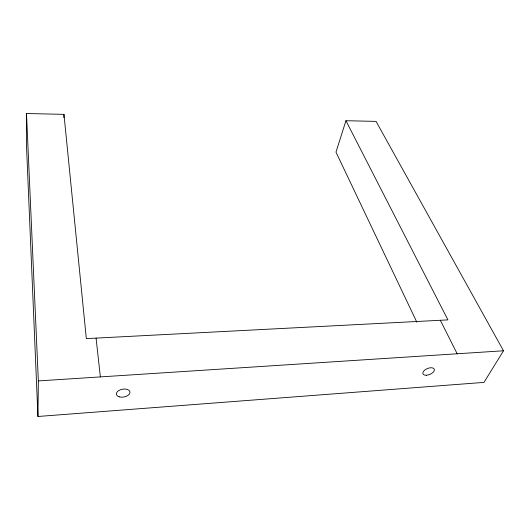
<?xml version="1.0" encoding="UTF-8"?>
<svg xmlns="http://www.w3.org/2000/svg" width="530" height="530" viewBox="0 0 530 530"><rect width="100%" height="100%" fill="white"/><g stroke="black" fill="none" stroke-linecap="round" stroke-linejoin="round"><path stroke-width="0.79" d="M37.948 416.481L38.352 380.924L26.5 113.519L63.964 114.361L86.324 338.617L447.923 319.888L345.938 120.714L376.055 121.39L503.5 350.774L483.976 382.388L37.948 416.481L26.619 148.711L26.5 113.519M63.852 117.673L63.964 114.361M345.938 120.714L335.98 152.136L416.865 322.233M38.352 380.924L503.5 350.774M440.324 320.279L457.178 353.775M96.076 338.113L100.369 376.909M426.557 375.247A6.161 3.213 -22.1 0 0 434.348 369.291A6.161 3.213 -22.1 0 0 424.875 369.933A6.161 3.213 -22.1 0 0 426.557 375.247M119.276 396.857A6.897 3.975 -9.9 0 0 129.969 392.644A6.897 3.975 -9.9 0 0 120.244 389.815A6.897 3.975 -9.9 0 0 119.276 396.857"/></g></svg>
